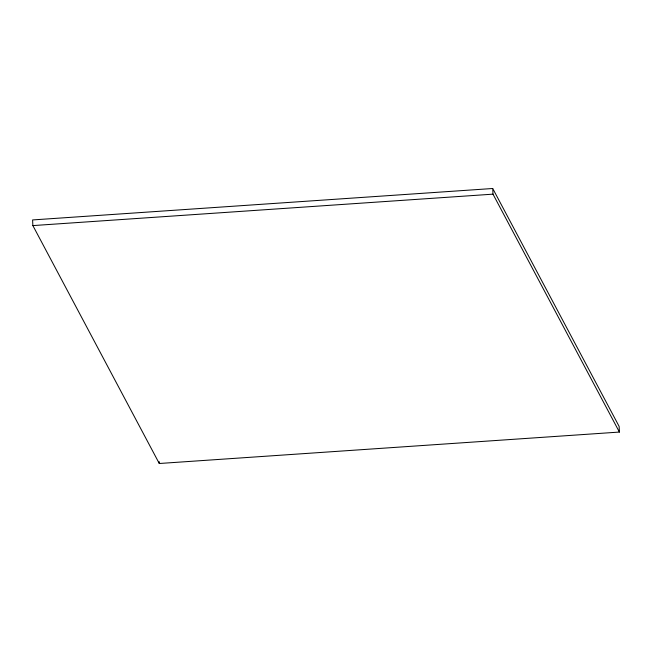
<?xml version="1.0" encoding="UTF-8"?>
<svg xmlns="http://www.w3.org/2000/svg" width="652" height="652" viewBox="0 0 652 652"><rect width="100%" height="100%" fill="white"/><g stroke="black" fill="none" stroke-linecap="round" stroke-linejoin="round"><path stroke-width="0.98" d="M492.725 188.501L32.6 219.936L32.869 225.592L159.275 463.499L619.4 432.064L619.131 426.408L492.725 188.501L492.993 194.157L619.4 432.064M32.869 225.592L492.993 194.157M159.186 461.616L159.275 463.499"/></g></svg>
